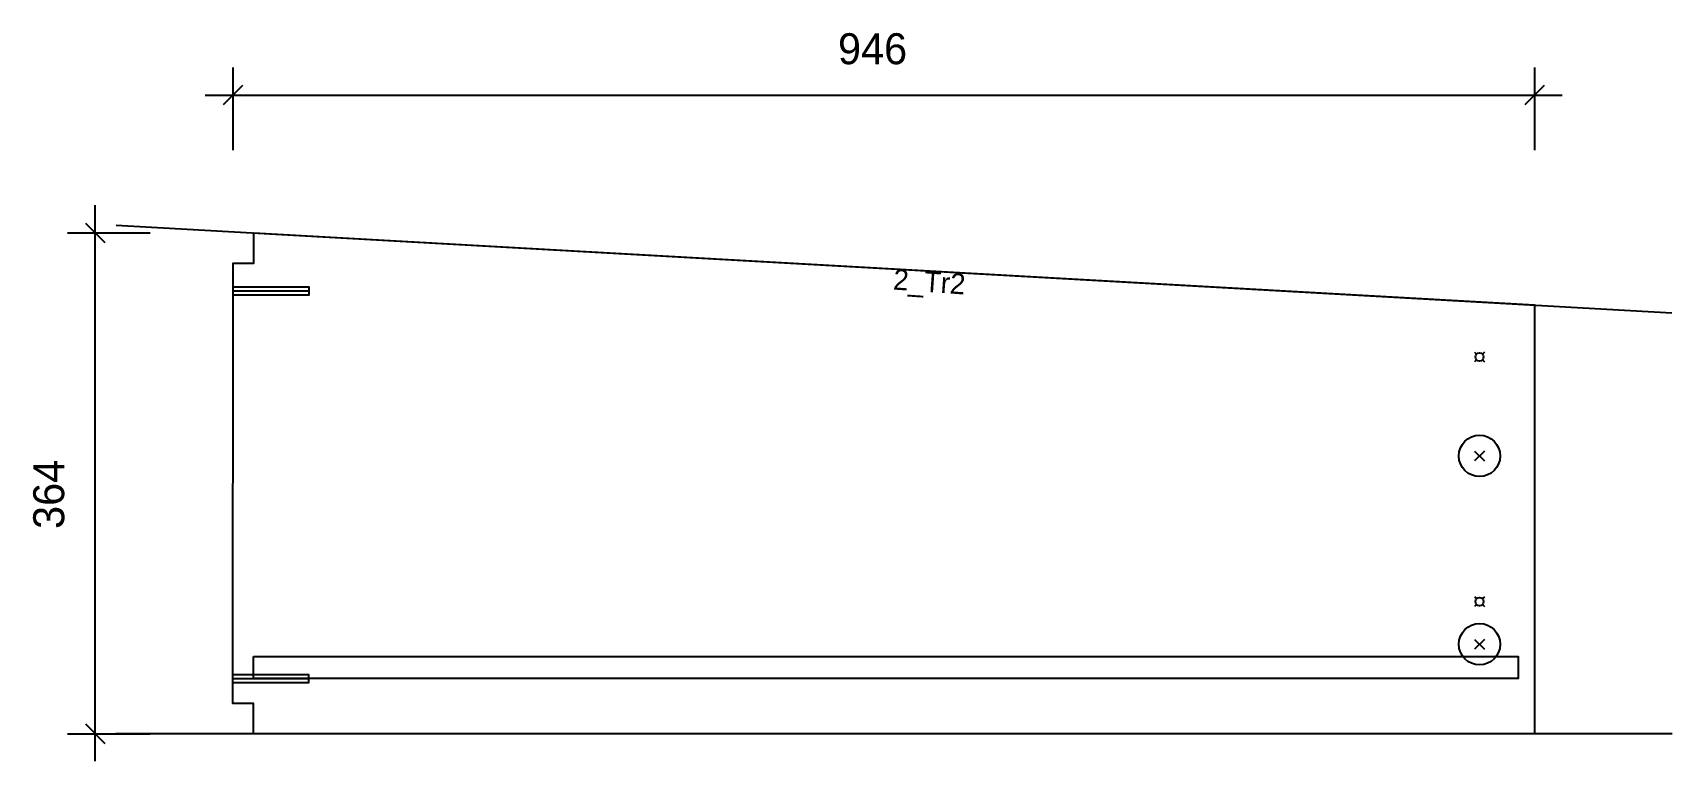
# Model space of a CAD drawing. Header units: millimetres. Extents: x -145 to 1046, y -20 to 509.
import ezdxf
from ezdxf.enums import TextEntityAlignment as Align

# ---------------------------------------------------------------- set-up
doc = ezdxf.new("R2010")
doc.units = ezdxf.units.MM
for name, color, linetype in [('CONTOUR', 7, 'CONTINUOUS'), ('CUT_RISER', 7, 'CONTINUOUS'), ('DIMLINES', 7, 'CONTINUOUS'), ('DIMLINESTEXT', 7, 'CONTINUOUS'), ('DRILLINGSOTHER', 7, 'CONTINUOUS'), ('DRILLINGSSIDE', 7, 'CONTINUOUS'), ('EXTRATREADBACKPROFILELINES', 7, 'CONTINUOUS'), ('EXTRATREADBACKPROFILELINESTEXT', 7, 'CONTINUOUS'), ('EXTRATREADFRONTPROFILELINES', 7, 'CONTINUOUS')]:
    doc.layers.add(name, color=color, linetype=linetype)

msp = doc.modelspace()

# ---------------------------------------------------------------- linework, layer by layer
at = {"layer": 'CONTOUR', "color": 0, "linetype": '0'}
msp.add_lwpolyline([(945.837, 311.456), (945.837, 0), (14.989, 0), (15, 22), (0, 22.008), (0.162, 341.885), (15.162, 341.877), (15.174, 363.877), (945.837, 311.456)], dxfattribs=at)
at = {"layer": 'CUT_RISER', "color": 1, "linetype": '1'}
msp.add_lwpolyline([(15.017, 56), (23.017, 56), (55.261, 56), (87.504, 56), (119.748, 56), (151.991, 56), (184.235, 56), (216.479, 56), (248.722, 56), (280.966, 56), (313.209, 56), (345.453, 56), (377.696, 56), (409.94, 56), (442.183, 56), (474.427, 56), (482.427, 56), (514.671, 56), (546.914, 56), (579.158, 56), (611.401, 56), (643.645, 56), (675.888, 56), (708.132, 56), (740.375, 56), (772.619, 56), (804.862, 56), (837.106, 56), (869.35, 56), (901.593, 56), (933.837, 56), (933.837, 52.8), (933.837, 40), (925.837, 40), (893.307, 40), (860.778, 40), (828.248, 40), (795.718, 40), (763.189, 40), (730.659, 40), (698.13, 40), (665.6, 40), (633.071, 40), (600.541, 40), (568.012, 40), (535.482, 40), (502.952, 40), (470.423, 40), (437.893, 40), (405.364, 40), (372.834, 40), (340.305, 40), (307.775, 40), (275.246, 40), (242.716, 40), (210.186, 40), (177.657, 40), (145.127, 40), (112.598, 40), (80.068, 40), (47.539, 40), (15.009, 40), (15.011, 43.2), (15.017, 56)], dxfattribs=at)
at = {"layer": 'DIMLINES', "color": 0}
for p, q in [((0, 483.877), (0, 423.877)), ((945.837, 483.877), (945.837, 423.877)), ((7.071, 470.948), (-7.071, 456.806)), ((952.908, 470.948), (938.766, 456.806)), ((-20, 463.877), (965.837, 463.877)), ((-100, -20), (-100, 383.877)), ((-107.071, 370.948), (-92.929, 356.806)), ((-120, 363.877), (-60, 363.877)), ((-120, 0), (-60, 0)), ((-107.071, 7.071), (-92.929, -7.071))]:
    msp.add_line(p, q, dxfattribs=at)
at = {"layer": 'DRILLINGSOTHER', "color": 3}
for p, q in [((902.302, 277.245), (903.716, 275.831)), ((909.372, 277.245), (907.958, 275.831)), ((903.715, 271.588), (902.301, 270.174)), ((907.957, 271.588), (909.371, 270.174)), ((909.372, 205.358), (902.301, 198.287)), ((902.302, 205.358), (909.371, 198.287)), ((902.302, 99.536), (903.716, 98.121)), ((909.372, 99.536), (907.958, 98.121)), ((903.715, 93.879), (902.301, 92.464)), ((907.957, 93.879), (909.371, 92.464)), ((909.372, 68.536), (902.301, 61.464)), ((902.302, 68.536), (909.371, 61.464))]:
    msp.add_line(p, q, dxfattribs=at)
for centre, radius in [((905.837, 273.709), 3), ((905.837, 201.823), 15), ((905.837, 96), 3), ((905.837, 65), 15)]:
    msp.add_circle(centre, radius, dxfattribs=at)
at = {"layer": 'DRILLINGSSIDE', "color": 3}
for p, q in [((0.152, 321.652), (55.152, 321.624)), ((0.009, 40.028), (55.009, 40))]:
    msp.add_line(p, q, dxfattribs=at)
at = {"layer": 'DRILLINGSSIDE', "color": 3, "linetype": '3'}
for points in [[(0.154, 324.652), (55.154, 324.624), (55.151, 318.624), (0.151, 318.652)], [(0.011, 43.028), (55.011, 43), (55.008, 37), (0.008, 37.028)]]:
    msp.add_lwpolyline(points, dxfattribs=at)
at = {"layer": 'EXTRATREADBACKPROFILELINES', "color": 2}
msp.add_line((-84.668, 369.501), (1045.678, 305.832), dxfattribs=at)
at = {"layer": 'EXTRATREADFRONTPROFILELINES', "color": 2}
msp.add_line((1045.837, 0), (-85.011, 0), dxfattribs=at)

# ---------------------------------------------------------------- texts
at = {"layer": 'DIMLINESTEXT'}
msp.add_text('946', height=22.5, dxfattribs=at).set_placement((439.733, 508.877), align=Align.TOP_LEFT)
msp.add_text('364', height=22.5, rotation=90, dxfattribs=at).set_placement((-145, 148.753), align=Align.TOP_LEFT)
at = {"layer": 'EXTRATREADBACKPROFILELINESTEXT'}
msp.add_text('2_Tr2', height=15, rotation=356, dxfattribs=at).set_placement((480.505, 337.667), align=Align.TOP_LEFT)

doc.saveas('drawing.dxf')
